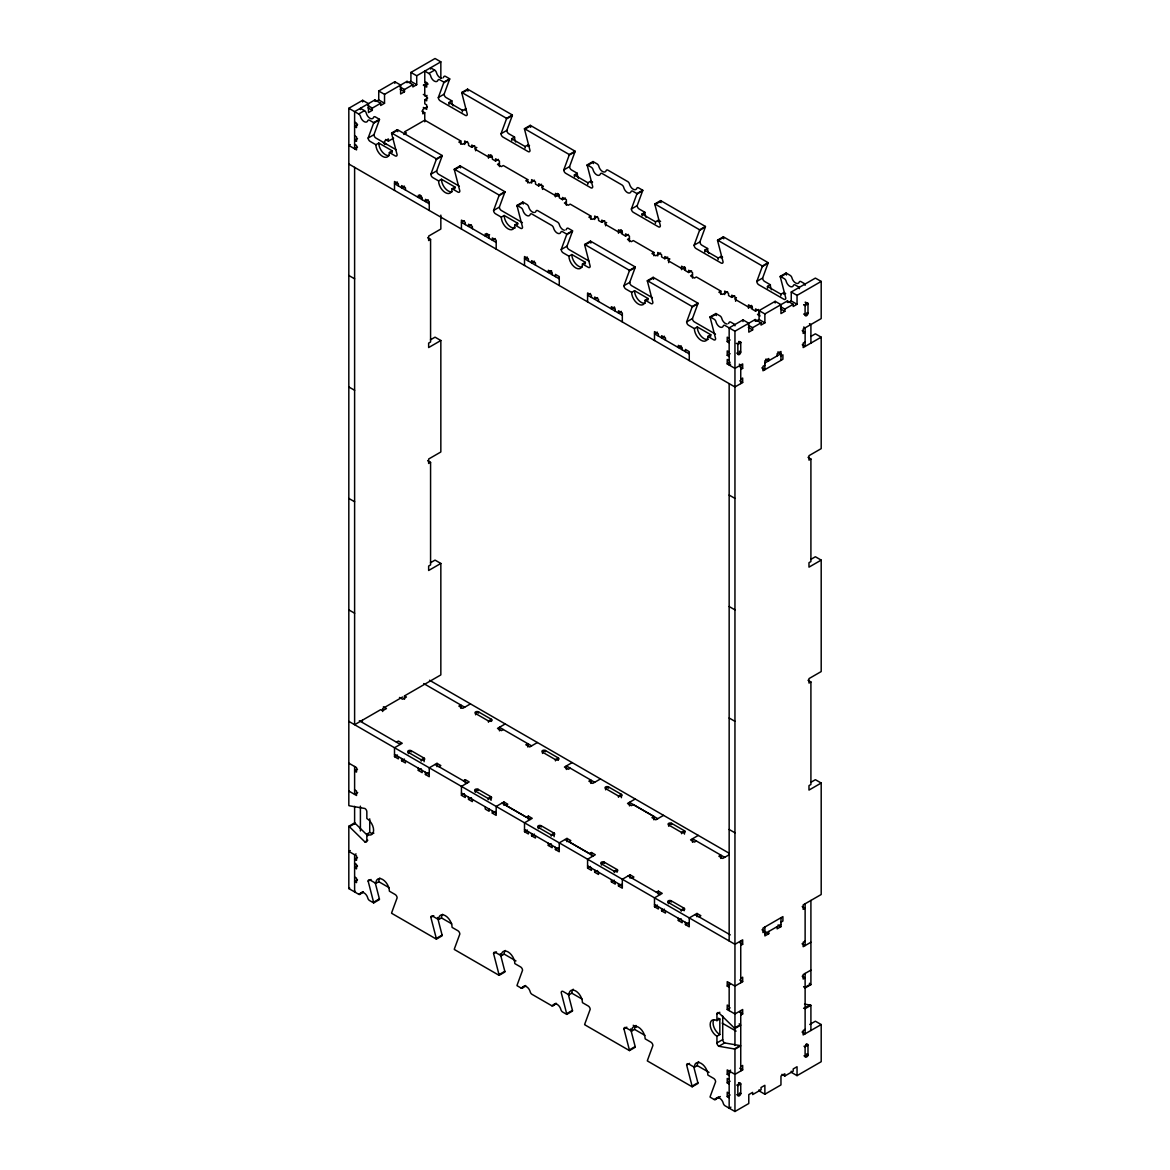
<?xml version="1.0" encoding="UTF-8"?>
<svg xmlns="http://www.w3.org/2000/svg" width="1170" height="1170" viewBox="0 0 1170 1170"><rect width="100%" height="100%" fill="white"/><g stroke="black" fill="none" stroke-linecap="round" stroke-linejoin="round"><path stroke-width="1.5" d="M375.877 144.714L378.773 143.047L392.286 150.857L389.391 152.524A9.55 5.514 60 0 1 382.634 156.429A9.55 5.514 60 0 1 375.877 144.714L370.086 141.38A2.735 1.579 60 0 1 368.155 138.031L373.596 123.23A2.735 1.579 60 0 0 373.669 122.645L379.46 119.296L375.394 116.941A2.735 1.579 60 0 0 373.566 117.38A5.455 3.159 60 0 1 369.925 118.258A5.455 3.159 60 0 1 366.283 113.183A2.735 1.579 60 0 0 364.47 110.638L360.404 108.284L360.404 109.585M368.155 138.031L373.947 134.682L379.387 119.881A2.735 1.579 60 0 0 379.46 119.296M805.121 285.319L805.121 284.017L801.055 281.663A2.735 1.579 60 0 0 799.227 282.102A5.455 3.159 60 0 1 795.6 282.979A5.455 3.159 60 0 1 791.958 277.904A2.735 1.579 60 0 0 790.13 275.359L786.064 273.005L780.273 276.354A2.735 1.579 60 0 0 780.346 277.041L785.787 298.116A2.735 1.579 60 0 1 783.856 299.227L758.76 284.749A2.735 1.579 60 0 1 756.829 281.4L762.621 278.05L768.061 263.25A2.735 1.579 60 0 0 768.134 262.665L723.352 236.808L717.561 240.142A2.735 1.579 60 0 0 717.634 240.83L723.075 261.904A2.735 1.579 60 0 1 721.144 263.031L696.048 248.537A2.735 1.579 60 0 1 694.117 245.188L699.909 241.854L705.349 227.038A2.735 1.579 60 0 0 705.422 226.453L660.626 200.596L654.834 203.931A2.735 1.579 60 0 0 654.922 204.618L660.363 225.708A2.735 1.579 60 0 1 658.432 226.819L633.321 212.326A2.735 1.579 60 0 1 631.39 208.977L637.182 205.642L642.622 190.842A2.735 1.579 60 0 0 642.71 190.242L638.63 187.902A2.735 1.579 60 0 0 636.816 188.326A5.455 3.159 60 0 1 633.175 189.204A5.455 3.159 60 0 1 629.533 184.129A2.735 1.579 60 0 0 627.72 181.584L607.99 170.206A2.735 1.579 60 0 0 606.162 170.63A5.455 3.159 60 0 1 602.521 171.507A5.455 3.159 60 0 1 598.879 166.432A2.735 1.579 60 0 0 597.066 163.888L593 161.548L587.194 164.882A2.735 1.579 60 0 0 587.281 165.57L592.722 186.659A2.735 1.579 60 0 1 590.791 187.77L565.695 173.277A2.735 1.579 60 0 1 563.764 169.928L569.556 166.593L574.982 151.793A2.735 1.579 60 0 0 575.07 151.193L530.273 125.336L524.482 128.685A2.735 1.579 60 0 0 524.569 129.358L530.01 150.447A2.735 1.579 60 0 1 528.079 151.559L502.968 137.065A2.735 1.579 60 0 1 501.038 133.731L506.829 130.382L512.27 115.581A2.735 1.579 60 0 0 512.358 114.982L467.561 89.125L461.77 92.474A2.735 1.579 60 0 0 461.858 93.161L467.283 114.236A2.735 1.579 60 0 1 465.353 115.347L440.256 100.854A2.735 1.579 60 0 1 438.326 97.52L443.766 82.719A2.735 1.579 60 0 0 443.854 82.119L449.646 78.785L445.565 76.43A2.735 1.579 60 0 0 443.752 76.869A5.455 3.159 60 0 1 443.211 77.732M438.326 97.52L444.117 94.17L449.558 79.37A2.735 1.579 60 0 0 449.646 78.785M438.589 180.926L441.485 179.259L454.998 187.054L452.103 188.736A9.55 5.514 60 0 1 445.346 192.626A9.55 5.514 60 0 1 438.589 180.926L432.798 177.577A2.735 1.579 60 0 1 430.867 174.242L436.308 159.442A2.735 1.579 60 0 0 436.381 158.842L442.172 155.508L397.391 129.651L391.599 132.985A2.735 1.579 60 0 0 391.672 133.673L397.113 154.747A2.735 1.579 60 0 1 395.182 155.873L389.391 152.524M430.867 174.242L436.659 170.893L442.099 156.093A2.735 1.579 60 0 0 442.172 155.508M501.038 133.731L506.478 118.916A2.735 1.579 60 0 0 506.566 118.331L512.358 114.982M501.301 217.137L504.197 215.47L517.71 223.265L514.815 224.933A9.55 5.514 60 0 1 508.058 228.837A9.55 5.514 60 0 1 501.301 217.137L495.51 213.788A2.735 1.579 60 0 1 493.579 210.454L499.02 195.653A2.735 1.579 60 0 0 499.107 195.054L504.899 191.719L460.103 165.847L454.311 169.197A2.735 1.579 60 0 0 454.384 169.884L459.825 190.959A2.735 1.579 60 0 1 457.894 192.07L452.103 188.736M493.579 210.454L499.371 207.105L504.811 192.304A2.735 1.579 60 0 0 504.899 191.719M563.764 169.928L569.19 155.127A2.735 1.579 60 0 0 569.278 154.542L575.07 151.193M568.942 256.186L571.837 254.519L585.351 262.314L582.455 263.996A9.55 5.514 60 0 1 575.698 267.886A9.55 5.514 60 0 1 568.942 256.186L563.15 252.837A2.735 1.579 60 0 1 561.22 249.502L566.66 234.702A2.735 1.579 60 0 0 566.733 234.102L572.525 230.768L568.459 228.413A2.735 1.579 60 0 0 566.646 228.852A5.455 3.159 60 0 1 565.9 229.876M561.22 249.502L567.011 246.153L572.452 231.353A2.735 1.579 60 0 0 572.525 230.768M631.39 208.977L636.831 194.176A2.735 1.579 60 0 0 636.919 193.591L642.71 190.242M631.654 292.398L634.549 290.716L648.063 298.525L645.167 300.193A9.55 5.514 60 0 1 638.41 304.098A9.55 5.514 60 0 1 631.654 292.398L625.862 289.048A2.735 1.579 60 0 1 623.932 285.699L629.372 270.899A2.735 1.579 60 0 0 629.46 270.314L635.251 266.965L590.455 241.108L584.664 244.457A2.735 1.579 60 0 0 584.737 245.144L590.177 266.219A2.735 1.579 60 0 1 588.247 267.33L582.455 263.996M623.932 285.699L629.723 282.365L635.164 267.564A2.735 1.579 60 0 0 635.251 266.965M694.117 245.188L699.543 230.388A2.735 1.579 60 0 0 699.631 229.803L705.422 226.453M694.38 328.609L697.276 326.927L710.79 334.737L707.894 336.404A9.55 5.514 60 0 1 701.137 340.309A9.55 5.514 60 0 1 694.38 328.609L688.574 325.26A2.735 1.579 60 0 1 686.644 321.911L692.084 307.11A2.735 1.579 60 0 0 692.172 306.525L697.963 303.176L653.167 277.319L647.376 280.668A2.735 1.579 60 0 0 647.463 281.341L652.889 302.43A2.735 1.579 60 0 1 650.959 303.542L645.167 300.193M686.644 321.911L692.45 318.576L697.876 303.776A2.735 1.579 60 0 0 697.963 303.176M756.829 281.4L762.27 266.599A2.735 1.579 60 0 0 762.343 265.999L768.134 262.665M807.666 1055.837L807.446 1056.159A2.384 1.375 -60 0 1 805.764 1057.197L805.34 1057.066A1.536 0.892 -60 0 1 805.092 1056.408L805.121 1046.828A2.047 1.185 -60 0 1 806.539 1044.342A2.047 1.185 -60 0 1 807.987 1045.176L807.987 1054.74A1.565 0.907 -60 0 1 807.666 1055.837M367.775 835.716L355.154 823.329A2.735 1.579 60 0 0 354.612 822.919L348.821 826.254A2.735 1.579 60 0 1 349.362 826.663L364.908 841.917A2.735 1.579 60 0 0 366.839 840.806L366.839 834.122A9.55 5.514 60 0 0 373.596 830.217A9.55 5.514 60 0 0 366.839 818.503L366.839 811.819A2.735 1.579 60 0 0 364.908 808.485L349.362 805.794A2.735 1.579 60 0 1 348.821 805.56L348.821 108.284L362.656 100.298L368.448 103.647L368.448 112.569L372.309 110.331L372.309 108.108L380.674 103.267L380.674 105.505L384.535 103.267L384.535 94.36L378.744 91.011L378.744 99.933L384.535 103.267M378.744 91.011L394.831 81.724L400.623 85.059L400.623 93.98L404.484 91.757L404.484 89.52L412.849 84.693L412.849 86.931L416.71 84.693L416.71 75.772L440.841 61.849L440.841 78.097M416.71 84.693L410.919 81.344L410.919 72.438L435.05 58.5L440.841 61.849M380.674 103.267L374.883 99.933L354.612 111.633L354.612 148.795L357.508 147.113M384.535 94.36L407.058 81.344L412.849 84.693M376.082 101.468L378.744 99.933M408.988 82.47L410.919 81.344M348.821 108.284L358.678 113.987L364.47 110.638M423.335 85.147L426.714 87.092L426.714 82.631L424.783 81.52L424.783 71.121L428.849 73.461L434.64 70.127A2.735 1.579 60 0 1 436.468 72.657A5.455 3.159 60 0 0 441.807 78.258M357.508 124.824L354.612 126.492L356.543 127.603L356.543 123.157L354.612 122.031M373.596 123.23L379.387 119.881M443.766 82.719L449.558 79.37M357.508 138.572L354.612 140.239L356.543 141.351L356.543 136.905L354.612 135.779M423.335 107.435L426.714 109.38L426.714 104.934L424.783 103.808L424.783 99.728L427.679 98.061M350.269 144.612L348.821 145.446L356.543 149.906L356.543 145.446L354.612 144.334M427.328 106.806L422.823 109.41L422.823 113.856L424.754 112.744L424.754 121.812M391.672 133.673L397.464 130.323A2.735 1.579 60 0 1 397.391 129.651M461.858 93.161L467.649 89.812A2.735 1.579 60 0 1 467.561 89.125M449.104 104.32A9.55 5.514 60 0 1 448.944 102.536L451.839 100.854A9.55 5.514 60 0 0 452.966 105.812M385.515 139.493L388.411 141.16L393.632 138.148M403.855 134.477L406.429 132.985L404.498 131.874L424.768 120.174L460.804 140.985L460.804 144.32M462.296 111.94A9.55 5.514 60 0 0 462.457 110.331L466.084 109.073M460.804 140.985L458.874 142.096L462.735 144.32L467.561 141.541M436.308 159.442L442.099 156.093M506.478 118.916L512.27 115.581M397.42 182.037L394.524 183.705L429.273 203.77M404.484 186.132L401.588 187.8L401.588 185.577L405.449 187.8L405.449 190.037M464.68 144.451L464.68 140.97L468.541 143.193L468.541 145.431L471.759 147.288L474.654 145.621M454.384 169.884L460.176 166.535A2.735 1.579 60 0 1 460.103 165.847M524.569 129.358L530.361 126.024A2.735 1.579 60 0 1 530.273 125.336M511.831 140.532A9.55 5.514 60 0 1 511.67 138.733L514.566 137.065A9.55 5.514 60 0 0 515.678 142.023M428.293 199.88L425.397 201.547L425.397 199.324L429.258 201.547L429.258 210.468M488.475 158.213L488.49 154.718L492.351 156.941L492.351 159.178L495.568 161.036L498.464 159.369M525.023 148.151A9.55 5.514 60 0 0 525.184 146.542L528.079 144.875L529.527 145.709M499.414 163.273L497.484 164.385L501.345 166.608L503.275 165.496L527.743 179.624L527.743 182.959M348.821 275.491L354.642 278.826M499.02 195.653L504.811 192.304M569.19 155.127L574.982 151.793M527.743 179.624L525.813 180.736L529.674 182.959L534.5 180.18M404.498 699.25L404.498 695.901L440.841 674.914L440.841 563.457L428.644 570.492L428.644 566.031L430.575 564.92L430.575 462.369L428.644 463.481L428.644 459.02L440.841 451.986L440.841 340.514L428.644 347.563L428.644 343.102L430.575 341.991L430.575 239.44L428.644 240.552L428.644 236.091L440.841 229.042L440.841 215.119M464.344 220.677L461.448 222.344L496.197 242.409M471.408 224.772L468.512 226.439L468.512 224.216L472.373 226.439L472.373 228.677M531.619 183.09L531.619 179.61L535.48 181.847L535.48 184.07L538.697 185.928L541.593 184.26M514.815 224.933L520.606 228.282A2.735 1.579 60 0 0 522.537 227.17L517.111 206.081A2.735 1.579 60 0 1 517.023 205.408L522.814 202.059L526.895 204.414A2.735 1.579 60 0 1 528.708 206.944A5.455 3.159 60 0 0 534.047 212.545M517.111 206.081L522.902 202.746A2.735 1.579 60 0 1 522.814 202.059M587.281 165.57L593.073 162.235A2.735 1.579 60 0 1 593 161.548M574.543 176.743A9.55 5.514 60 0 1 574.382 174.944L577.278 173.277A9.55 5.514 60 0 0 578.389 178.235M587.735 184.348A9.55 5.514 60 0 0 587.896 182.754L590.791 181.072L592.605 182.125M495.217 238.519L492.321 240.186L492.321 237.963L496.182 240.186L496.182 249.108M543.363 186.205A2.047 1.185 0 0 0 542.544 188.165L555.414 195.595L555.414 196.852L555.428 193.357L559.289 195.595L559.289 197.818L562.507 199.675L565.403 198.008M566.353 201.913L564.423 203.024L568.284 205.262L570.214 204.136L590.821 216.026L590.821 219.375M590.821 216.026L588.89 217.137L592.751 219.375L597.577 216.582M527.407 257.093L524.511 258.775L559.26 278.84M566.66 234.702L572.452 231.353M636.831 194.176L642.622 190.842M534.485 261.188L531.59 262.855L531.59 260.632L535.45 262.855L535.45 265.093M594.682 219.507L594.682 216.026L598.543 218.249L598.543 220.486L601.76 222.344L604.656 220.662M584.737 245.144L590.528 241.795A2.735 1.579 60 0 1 590.455 241.108M654.922 204.618L660.714 201.284A2.735 1.579 60 0 1 660.626 200.596M642.184 215.792A9.55 5.514 60 0 1 642.023 213.993L644.919 212.326A9.55 5.514 60 0 0 646.03 217.284M348.821 386.963L354.642 390.283M430.472 339.812L435.05 337.165L440.841 340.514M551.67 271.045A2.047 1.185 0 0 1 551.216 270.84L548.321 272.522L548.321 270.285L552.181 272.522L552.181 274.745M618.491 233.254L618.491 229.773L622.352 231.996L622.352 234.234L625.57 236.091L628.466 234.409M655.375 223.411A9.55 5.514 60 0 0 655.536 221.803L658.432 220.136L660.597 221.379M629.431 238.314L627.5 239.426L631.361 241.663L633.292 240.552L653.869 252.442L653.869 255.791M653.869 252.442L651.939 253.554L655.8 255.791L660.626 252.998M629.372 270.899L635.164 267.564M699.543 230.388L705.349 227.038M590.484 293.495L587.589 295.176L622.338 315.242M597.548 297.589L594.653 299.271L594.653 297.034L598.514 299.271L598.514 301.494M657.745 255.923L657.745 252.442L661.606 254.665L661.606 256.888L664.823 258.745L667.719 257.078M647.463 281.341L653.255 278.007A2.735 1.579 60 0 1 653.167 277.319M717.634 240.83L723.426 237.481A2.735 1.579 60 0 1 723.352 236.808M704.896 252.003A9.55 5.514 60 0 1 704.735 250.204L707.631 248.537A9.55 5.514 60 0 0 708.742 253.48M614.747 307.447A2.047 1.185 0 0 1 614.294 307.242L611.384 308.924L611.384 306.701L615.245 308.924L615.245 311.161M621.358 311.352L618.462 313.019L618.462 310.781L622.323 313.019L622.323 321.94M681.554 269.67L681.569 266.19L685.43 268.413L685.43 270.636L688.647 272.508L691.543 270.826M718.087 259.608A9.55 5.514 60 0 0 718.248 258.014L721.144 256.332L722.592 257.166M692.494 274.731L690.563 275.857L694.424 278.08L696.355 276.968L720.808 291.081L720.808 294.43M348.821 498.435L354.642 501.754M692.084 307.11L697.876 303.776M762.27 266.599L768.061 263.25M720.808 291.081L718.877 292.207L722.738 294.43L727.564 291.637M657.408 332.148L654.513 333.816L689.276 353.881M664.487 336.243L661.591 337.911L661.591 335.688L665.452 337.911L665.452 340.134M724.683 294.562L724.683 291.081L728.544 293.304L728.544 295.542L731.762 297.399L734.658 295.717M707.894 336.404L713.685 339.753A2.735 1.579 60 0 0 715.616 338.642L710.175 317.553A2.735 1.579 60 0 1 710.088 316.865L715.879 313.531L719.959 315.871A2.735 1.579 60 0 1 721.773 318.415A5.455 3.159 60 0 0 727.126 324.017M710.175 317.553L715.967 314.218A2.735 1.579 60 0 1 715.879 313.531M780.346 277.041L786.138 273.692A2.735 1.579 60 0 1 786.064 273.005M767.608 288.2A9.55 5.514 60 0 1 767.447 286.416L770.343 284.749A9.55 5.514 60 0 0 771.469 289.692M780.799 295.82A9.55 5.514 60 0 0 780.96 294.211L783.856 292.544L785.67 293.597M748.478 308.324L748.493 304.829L752.354 307.052L752.354 309.289L755.571 311.147L758.467 309.465M764.873 322.861L759.081 319.512L759.081 310.606L764.873 313.94L764.873 322.861L761.012 325.084L761.012 322.861L752.646 327.688L752.646 329.925L748.785 332.148L748.785 323.227L742.994 319.893L729.159 327.878L729.159 365.04L730.606 364.192M759.081 310.606L775.169 301.319L780.96 304.653L780.96 313.575L784.821 311.337L784.821 309.114L793.187 304.288L793.187 306.511L797.048 304.288L797.048 295.366L821.194 281.429L821.194 318.591L803.161 328.989L803.161 333.45L805.092 332.339L802.196 330.671M797.048 304.288L791.256 300.939L791.256 292.017L815.388 278.094L821.194 281.429M759.418 313.385L757.487 314.496L760.061 315.988M710.088 316.865L714.168 319.22A2.735 1.579 60 0 1 715.981 321.765A5.455 3.159 60 0 0 719.623 326.839A5.455 3.159 60 0 0 723.265 325.962A2.735 1.579 60 0 1 725.093 325.523L734.95 331.227L755.22 319.512L761.012 322.861M764.873 313.94L787.395 300.939L793.187 304.288M756.186 321.194L759.081 319.512M788.609 302.474L791.256 300.939M729.159 338.276L727.228 337.165L727.228 341.625L730.124 339.958M737.846 344.419L740.742 342.737L738.811 341.625M729.159 352.024L727.228 350.912L727.228 355.373L730.124 353.706M729.159 360.579L727.228 359.453L727.228 363.914L730.124 362.247M740.742 369.486L742.672 368.374L742.672 363.914L734.95 368.374L727.228 363.914M764.887 362.978L780.975 353.691L777.889 351.907M810.883 336.419L815.388 333.83L821.194 337.165L821.194 448.636L808.982 455.686L808.982 460.132L810.912 459.02L810.912 561.571L808.982 562.682L808.982 567.143L821.194 560.108L821.194 671.565L808.982 678.615L808.982 683.075L810.912 681.964L810.912 784.514L808.982 785.626L808.982 790.086L821.194 783.037L821.194 894.509L803.161 904.907L803.161 909.368L805.092 908.256L802.196 906.589M740.742 379.153L742.672 378.042L742.672 382.502L734.95 386.963L348.821 164.019M764.887 365.215L762.957 366.327L762.957 370.788L782.906 359.263L782.906 354.802L780.975 355.929M805.092 341.991L803.161 343.117L803.161 347.578L821.194 337.165M348.821 609.892L354.642 613.226M430.472 562.755L435.05 560.108L440.841 563.457M729.159 495.085L734.979 498.405M402.568 697.013L382.619 708.537L382.619 711.506M396.454 742.16L398.385 741.049L402.246 743.272L394.509 747.747L394.509 756.668L398.37 758.891L398.37 756.668M357.508 769.29L354.612 770.971L356.543 772.083L356.543 767.622L348.821 763.162M394.509 756.668L397.405 754.986M478.515 711.872L475.62 713.539L475.605 714.811M401.588 758.526L401.588 760.749L404.484 759.081M357.698 792.587L354.612 794.371L354.612 766.511M418.319 768.178L418.319 770.416L421.215 768.734M438.925 766.686L440.856 765.575L436.995 763.337L429.258 767.812L429.258 776.719L425.397 774.496L425.397 772.273M728.939 853.106L505.221 723.952L497.484 728.413L501.345 730.65L503.275 729.524M425.397 774.496L428.293 772.829M729.159 606.543L734.979 609.877M810.825 559.406L815.388 556.759L821.194 560.108M349.362 826.663L355.154 823.329M366.839 834.122L369.735 832.44A9.55 5.514 60 0 0 373.859 833.201M463.378 780.799L465.309 779.688L469.17 781.926L461.433 786.386L461.433 795.307L465.294 797.531L465.294 795.307M364.908 841.917L367.804 840.25M350.269 850.575L348.821 851.409L356.543 855.87L356.543 860.33L354.612 859.219L357.508 857.537M537.41 742.526L529.674 746.986L525.813 744.764L527.743 743.652L527.743 746.986M356.06 853.924L354.612 854.758L354.612 891.906L355.475 891.408M461.433 795.307L464.329 793.626M468.512 797.165L468.512 799.388L471.408 797.721M491.034 796.785L488.139 798.466L475.269 791.037A2.047 1.185 0 0 1 475.283 789.355A2.047 1.185 0 0 1 478.179 789.355L491.049 796.785A2.047 1.185 0 0 1 491.049 798.452A2.047 1.185 0 0 1 488.153 798.452L488.153 799.71M357.508 879.84L354.612 881.507L356.543 882.619L356.543 878.158L354.612 877.047M348.821 826.254L348.821 888.571L349.684 888.074M528.372 831.709L528.372 833.947L524.511 831.709L524.511 822.803L532.233 818.342L528.372 816.104L526.441 817.23L505.849 805.326L507.795 804.214L503.919 801.976L496.182 806.452L496.182 815.373L492.321 813.135L492.321 810.912M572.159 762.591L564.423 767.052L568.284 769.29L570.214 768.178M375.307 883.087L379.387 898.896A2.735 1.579 60 0 1 379.46 899.569L373.669 902.918A2.735 1.579 60 0 0 373.596 902.231L368.155 881.156L371.051 879.489M492.321 813.135L495.217 811.468M368.155 881.156A2.735 1.579 60 0 1 370.086 880.045L375.877 883.379L378.773 881.712A9.55 5.514 60 0 1 379.899 878.056M348.821 888.571L358.678 894.26L363.022 891.759M358.678 894.26A2.735 1.579 60 0 0 360.492 893.821L363.387 892.154M373.596 902.231L379.387 898.896M600.473 778.942L592.751 783.403L588.89 781.165L590.821 780.054L590.821 783.403M524.511 831.709L527.407 830.042M729.159 718.014L734.979 721.349M531.59 833.581L531.59 835.804L534.485 834.137M548.321 843.234L548.321 845.457L551.216 843.789M591.435 868.125L591.435 870.363L587.574 868.125L587.589 859.204L595.311 854.744L591.45 852.52L589.519 853.632L568.912 841.742L570.843 840.63L566.982 838.407L559.26 842.868L559.26 851.775L555.399 849.552L555.399 847.329M635.222 799.008L627.5 803.468L631.361 805.691L633.292 804.58L653.869 816.47L653.869 819.819M437.565 917.529L442.099 935.093A2.735 1.579 60 0 1 442.172 935.781L436.381 939.13A2.735 1.579 60 0 0 436.308 938.442L430.867 917.368L433.763 915.686M555.399 849.552L558.295 847.884M430.867 917.368A2.735 1.579 60 0 1 432.798 916.242L438.589 919.591L441.485 917.923A9.55 5.514 60 0 1 442.611 914.267M436.308 938.442L442.099 935.093M653.869 816.47L651.939 817.596L655.8 819.819L663.536 815.358M587.574 868.125L590.47 866.458M594.653 869.983L594.653 872.22L597.548 870.538M611.384 879.65L611.384 881.873L614.279 880.206M500.277 953.74L504.811 971.305A2.735 1.579 60 0 1 504.899 971.992L499.107 975.341A2.735 1.579 60 0 0 499.02 974.654L493.579 953.565L496.475 951.897M631.99 878.158L633.921 877.032L630.06 874.809L622.323 879.27L622.323 888.191L618.462 885.968L618.462 883.73M698.3 835.409L690.563 839.884L694.424 842.107L696.355 840.996M618.462 885.968L621.358 884.286M493.579 953.565A2.735 1.579 60 0 1 495.51 952.453L501.301 955.802L504.197 954.12A9.55 5.514 60 0 1 505.323 950.464M729.159 829.486L734.979 832.806M810.825 782.335L815.388 779.703L821.194 783.037M499.02 974.654L504.811 971.305M656.443 892.271L658.374 891.16L662.235 893.383L654.498 897.858L654.498 906.765L658.359 909.002L658.359 906.765M729.027 854.831L722.738 858.458L718.877 856.235L720.808 855.109L720.808 858.458M654.498 906.765L657.394 905.097M501.301 955.802A9.55 5.514 60 0 1 508.058 951.897A9.55 5.514 60 0 1 514.815 963.597L520.606 966.946A2.735 1.579 60 0 1 522.537 970.296L517.111 985.096A2.735 1.579 60 0 0 517.023 985.681L521.103 988.036L525.447 985.52M521.103 988.036A2.735 1.579 60 0 0 522.917 987.597L525.813 985.93M661.591 908.622L661.591 910.86L664.487 909.192M678.322 918.289L678.322 920.512L681.218 918.845M698.929 916.797L700.859 915.686L696.998 913.448L689.262 917.923L689.262 926.83L685.401 924.607L685.401 922.369M685.401 924.607L688.296 922.94M568.371 994.544L572.452 1010.353A2.735 1.579 60 0 1 572.525 1011.041L566.733 1014.39A2.735 1.579 60 0 0 566.66 1013.703L561.22 992.613A2.735 1.579 60 0 1 563.15 991.502L568.942 994.851L571.837 993.184A9.55 5.514 60 0 1 573.241 989.22M522.917 987.597A5.455 3.159 60 0 1 526.558 986.734A5.455 3.159 60 0 1 530.2 991.794A2.735 1.579 60 0 0 532.014 994.339L551.743 1005.732L556.086 1003.216M551.743 1005.732A2.735 1.579 60 0 0 553.571 1005.293L556.467 1003.626M566.66 1013.703L572.452 1010.353M740.742 945.418L742.672 944.292L742.672 939.832L734.95 944.292L348.821 721.363M780.975 922.179L782.906 921.068L782.906 916.607L762.957 928.132L762.957 932.592L764.887 931.466L761.992 929.799M764.887 933.704L780.975 924.417M768.748 931.466L768.748 933.704L764.887 935.927L764.887 927.006M780.975 917.719L780.975 926.64L777.114 928.863L777.114 926.64M630.63 1029L635.164 1046.565A2.735 1.579 60 0 1 635.251 1047.252L629.46 1050.587A2.735 1.579 60 0 0 629.372 1049.914L623.932 1028.825L626.827 1027.158M623.932 1028.825A2.735 1.579 60 0 1 625.862 1027.713L631.654 1031.062L634.549 1029.381A9.55 5.514 60 0 1 635.968 1025.432M740.742 978.295L742.672 977.184L742.672 981.645L734.95 986.105L727.228 981.645L727.228 986.105L730.124 984.423M805.092 941.133L803.161 942.259L803.161 946.72L810.912 942.245M629.372 1049.914L635.164 1046.565M718.863 1046.272L724.654 1042.923L740.186 1045.614A2.735 1.579 60 0 1 740.742 1045.848L734.95 1049.197A2.735 1.579 60 0 0 734.394 1048.963L718.863 1046.272A2.735 1.579 60 0 1 716.932 1042.923L716.932 1036.24A9.55 5.514 60 0 1 710.175 1024.54A9.55 5.514 60 0 1 716.932 1020.635L716.932 1013.951L719.828 1012.269M729.159 1006.156L727.228 1005.045L727.228 1009.505L730.124 1007.838M716.932 1020.635L719.828 1018.968L719.828 1034.572L716.932 1036.24M810.912 970.106L803.161 974.581L803.161 979.041L805.092 977.93L802.196 976.248M740.742 1015.077L742.672 1013.966L742.672 1009.505L734.95 1013.966L727.228 1009.505M734.394 1028.079L740.186 1024.744A2.735 1.579 60 0 0 740.742 1025.154L734.95 1028.488A2.735 1.579 60 0 1 734.394 1028.079L718.863 1012.84A2.735 1.579 60 0 0 716.932 1013.951M804.58 987.568L810.371 984.219A2.735 1.579 60 0 0 810.912 984.628L805.121 987.977A2.735 1.579 60 0 1 804.58 987.568L803.6 986.617M716.932 1042.923L722.724 1039.589L722.724 1016.043M693.795 1066.967L697.876 1082.776A2.735 1.579 60 0 1 697.963 1083.464L692.172 1086.798A2.735 1.579 60 0 0 692.084 1086.111L686.644 1065.036L689.539 1063.369M686.644 1065.036A2.735 1.579 60 0 1 688.574 1063.925L694.38 1067.259L697.276 1065.592A9.55 5.514 60 0 1 698.68 1061.643M734.394 1048.963L740.186 1045.614M803.6 1008.277L810.371 1005.103A2.735 1.579 60 0 1 810.912 1005.337L810.912 1030.477M810.912 1005.337L805.121 1008.672A2.735 1.579 60 0 0 804.58 1008.452M692.084 1086.111L697.876 1082.776M730.606 1070.17L729.159 1071.003L729.159 1108.151L730.884 1107.156M809.757 1024.467L815.388 1021.205L821.194 1024.554L821.194 1061.716L797.048 1075.639L791.256 1072.305L791.256 1071.194M740.742 1066.543L742.672 1065.431L742.672 1069.892L734.95 1074.338L727.228 1069.892L727.228 1074.338L730.124 1072.671M805.092 1029.381L803.161 1030.507L803.161 1034.953L821.194 1024.554M729.159 1079.544L727.228 1078.433L727.228 1082.893L730.124 1081.212M694.38 1067.259A9.55 5.514 60 0 1 701.137 1063.369A9.55 5.514 60 0 1 707.894 1075.069L713.685 1078.418A2.735 1.579 60 0 1 715.616 1081.753L710.175 1096.553A2.735 1.579 60 0 0 710.088 1097.153L714.168 1099.493L718.512 1096.992M714.168 1099.493A2.735 1.579 60 0 0 715.981 1099.069L720.325 1096.553M729.159 1093.292L727.228 1092.18L727.228 1096.641L730.124 1094.959M737.846 1094.959L740.742 1093.292M805.121 1056.115L808.017 1054.448M781.926 1074.338L784.821 1076.02L793.187 1071.179L793.187 1068.956L797.048 1066.733L797.048 1075.639M715.981 1099.069A5.455 3.159 60 0 1 719.623 1098.191A5.455 3.159 60 0 1 723.265 1103.266A2.735 1.579 60 0 0 725.093 1105.811L734.95 1111.5L748.785 1103.515L748.785 1094.593L752.646 1092.37L752.646 1094.593L761.1 1089.723L761.012 1087.53L764.873 1085.307L764.873 1094.228L759.081 1090.879L759.081 1089.767M764.873 1094.228L780.96 1084.941L780.96 1076.02L784.821 1073.782L784.821 1076.02M804.536 1004.094L810.371 1005.103M434.64 70.127L430.575 67.772L430.575 69.074M443.854 82.119L439.774 79.779A2.735 1.579 60 0 0 437.96 80.204A5.455 3.159 60 0 1 434.319 81.081A5.455 3.159 60 0 1 430.677 76.006A2.735 1.579 60 0 0 428.849 73.461M461.77 92.474L506.566 118.331M524.482 128.685L569.278 154.542M587.194 164.882L591.274 167.237A2.735 1.579 60 0 1 593.088 169.782A5.455 3.159 60 0 0 596.729 174.856A5.455 3.159 60 0 0 600.371 173.979A2.735 1.579 60 0 1 602.199 173.54L621.928 184.933A2.735 1.579 60 0 1 623.742 187.478A5.455 3.159 60 0 0 627.383 192.553A5.455 3.159 60 0 0 631.025 191.675A2.735 1.579 60 0 1 632.838 191.236L636.919 193.591M654.834 203.931L699.631 229.803M717.561 240.142L762.343 265.999M780.273 276.354L784.339 278.709A2.735 1.579 60 0 1 786.167 281.239A5.455 3.159 60 0 0 789.808 286.314A5.455 3.159 60 0 0 793.435 285.451A2.735 1.579 60 0 1 795.264 285.012L799.329 287.367L799.329 288.668M410.919 72.438L416.71 75.772M791.256 292.017L797.048 295.366M425.119 82.587L427.65 84.05M805.823 302.386L807.987 303.644L807.987 313.209A2.047 1.185 -60 0 1 806.539 315.71A2.047 1.185 -60 0 1 805.092 314.876L803.673 314.028M424.783 82.631L427.679 84.313M805.121 302.226L808.017 303.893L805.121 305.575L803.673 304.726M451.839 100.854L446.048 97.52A2.735 1.579 60 0 1 444.117 94.17M514.566 137.065L508.76 133.731A2.735 1.579 60 0 1 506.829 130.382M577.278 173.277L571.486 169.928A2.735 1.579 60 0 1 569.556 166.593M644.919 212.326L639.127 208.977A2.735 1.579 60 0 1 637.182 205.642M707.631 248.537L701.839 245.188A2.735 1.579 60 0 1 699.909 241.854M770.343 284.749L764.551 281.4A2.735 1.579 60 0 1 762.621 278.05M423.672 85.088L424.754 85.717L424.754 95.282A2.047 1.185 -60 0 0 425.514 96.32A2.047 1.185 -60 0 0 426.991 95.384M804.009 304.683L805.092 305.311L805.092 314.876L808.017 313.18L806.905 312.58M448.944 102.536L462.457 110.331M511.67 138.733L525.184 146.542M574.382 174.944L587.896 182.754M642.023 213.993L655.536 221.803M704.735 250.204L718.248 258.014M767.447 286.416L780.96 294.211M423.335 94.434L426.714 96.379L426.714 100.839L424.783 99.728M400.14 87.019L404.484 89.52M780.478 306.613L784.821 309.114M809.464 323.68L810.912 324.514L810.912 343.102M400.14 89.242L404.484 91.757M780.478 308.836L784.821 311.337M803.673 327.03L805.121 327.863L805.121 346.437L802.269 344.784M421.858 111.077L424.754 112.744M490.566 154.82L491.371 157.38M557.505 193.459L558.309 193.927A2.047 1.185 0 0 1 558.646 194.191M620.583 229.861L621.387 230.329A2.047 1.185 0 0 1 621.826 230.695M367.965 105.593L372.309 108.108M748.303 325.187L752.646 327.688M367.965 107.83L372.309 110.331M748.303 327.41L752.646 329.925M373.669 122.645L369.603 120.291A2.735 1.579 60 0 0 367.775 120.729A5.455 3.159 60 0 1 364.133 121.592A5.455 3.159 60 0 1 360.492 116.517A2.735 1.579 60 0 0 358.678 113.987M391.599 132.985L436.381 158.842M454.311 169.197L499.107 195.054M517.023 205.408L521.103 207.748A2.735 1.579 60 0 1 522.917 210.293A5.455 3.159 60 0 0 526.558 215.368A5.455 3.159 60 0 0 530.2 214.49A2.735 1.579 60 0 1 532.014 214.066L551.743 225.444A2.735 1.579 60 0 1 553.571 227.989A5.455 3.159 60 0 0 557.212 233.064A5.455 3.159 60 0 0 560.854 232.186A2.735 1.579 60 0 1 562.668 231.762L566.733 234.102M584.664 244.457L629.46 270.314M647.376 280.668L692.172 306.525M738.928 341.421L740.742 342.459L740.742 352.024A2.047 1.185 -60 0 1 739.294 354.539A2.047 1.185 -60 0 1 737.846 353.706L736.764 353.077M765.853 359.088L768.748 360.755L768.748 358.517L764.887 360.755L764.887 369.676L761.802 367.892M356.411 123.918L357.508 124.546M736.398 343.307L737.846 344.141L737.846 353.706L740.742 352.024L739.294 351.19M395.913 149.599L375.877 138.031A2.735 1.579 60 0 1 373.947 134.682M459.342 186.22L438.589 174.242A2.735 1.579 60 0 1 436.659 170.893M522.42 222.636L501.301 210.454A2.735 1.579 60 0 1 499.371 207.105M588.978 261.056L568.942 249.502A2.735 1.579 60 0 1 567.011 246.153M652.407 297.692L631.654 285.699A2.735 1.579 60 0 1 629.723 282.365M715.484 334.108L694.38 321.911A2.735 1.579 60 0 1 692.45 318.576M383.394 142.725L386.48 144.51M727.228 341.625L729.159 342.737M727.228 355.373L729.159 356.484M739.294 364.192L740.742 365.04L740.742 383.614M739.776 366.707L742.672 368.374M419.62 194.849L420.425 195.317M486.544 233.488L487.349 233.956M739.776 380.82L742.672 382.502M427.679 237.759L430.575 239.44M808.017 457.353L810.912 459.02M427.679 460.702L430.575 462.369M808.017 680.282L810.912 681.964M429.507 680.238L470.472 703.887L462.735 708.347L458.874 706.124L460.804 705.013L460.804 708.347M470.457 703.887L505.206 723.952M488.475 722.241L488.475 720.983L491.385 719.301A2.047 1.185 0 0 1 491.371 720.983A2.047 1.185 0 0 1 488.475 720.983L475.605 713.554A2.047 1.185 0 0 1 475.605 711.886A2.047 1.185 0 0 1 478.501 711.886L491.385 719.301L491.371 721.407M423.716 683.572L464.68 707.236M531.619 745.875L499.429 727.287L499.429 730.855M594.682 782.277L566.368 765.941L566.368 769.494M657.745 818.693L629.431 802.342L629.431 805.911M724.683 857.332L692.508 838.758L692.508 842.327M404.498 695.901L406.429 697.013L402.568 699.25L399.482 697.466M778.079 924.973L780.975 926.64M802.035 943.795L805.121 945.579L805.121 903.781M383.394 706.753L386.48 708.537L382.619 710.76L380.689 709.649L354.612 724.713L354.612 167.368M765.853 932.022L768.748 933.704M359.336 720.749L400.301 744.398M435.05 764.463L467.225 783.037M501.974 803.103L530.303 819.453M565.052 839.519L593.365 855.87M628.115 875.935L660.289 894.509M695.053 914.574L730.27 934.888M739.776 942.625L742.672 944.292M394.524 754.431L429.273 774.481M461.448 793.07L496.197 813.135M524.511 829.486L559.26 849.552M587.589 865.888L622.338 885.953M654.513 904.527L689.276 924.592M401.588 760.749L405.449 762.972L405.449 760.749M418.319 770.416L422.18 772.639L422.18 770.416M468.512 799.388L472.373 801.625L472.373 799.388M531.59 835.804L535.45 838.027L535.45 835.804M548.321 845.457L552.181 847.694L552.181 845.457M594.653 872.22L598.514 874.443L598.514 872.22M611.384 881.873L615.245 884.11L615.245 881.873M661.591 910.86L665.452 913.083L665.452 910.86M678.322 920.512L682.183 922.75L682.183 920.512M739.776 979.963L742.672 981.645M727.228 986.105L729.159 987.217M802.035 1032.042L805.121 1033.827L805.121 973.455M806.188 1044.137L807.987 1045.176L805.121 1046.828L804.009 1046.229M354.612 789.911L356.543 791.037L356.543 795.498L348.821 791.037M739.776 1012.299L742.672 1013.966M806.539 1053.907L807.987 1054.74M804.009 1055.793L805.092 1056.408M722.183 1023.106L736.091 1031.121M739.776 1068.21L742.672 1069.892M727.228 1074.338L729.159 1075.464M738.562 1082.747L740.742 1084.005L740.742 1093.57A1.565 0.907 -60 0 1 740.405 1094.667L740.2 1094.988A2.384 1.375 -60 0 1 738.519 1096.027L738.094 1095.88A1.536 0.892 -60 0 1 737.846 1095.237L737.846 1085.672A2.047 1.185 -60 0 1 739.294 1083.171A2.047 1.185 -60 0 1 740.742 1084.005L737.846 1085.672L736.764 1085.043M354.612 863.299L356.543 864.411L356.543 868.871L354.612 867.76L357.508 866.092L356.411 865.464M633.233 1025.271L636.363 1027.084M378.773 881.712L389.098 887.679M441.485 917.923L451.825 923.89M504.197 954.12L515.97 960.921M571.837 993.184L582.177 999.136M634.549 1029.381L644.889 1035.348M697.276 1065.592L709.035 1072.378M727.228 1082.893L729.159 1084.005M739.659 1092.941L740.742 1093.57M736.764 1094.608L737.846 1095.237M727.228 1096.641L729.159 1097.753M373.669 902.918L369.603 900.564A2.735 1.579 60 0 1 367.775 898.033A5.455 3.159 60 0 0 364.133 892.959A5.455 3.159 60 0 0 360.492 893.821M436.381 939.13L391.599 913.273A2.735 1.579 60 0 1 391.672 912.673L397.113 897.873A2.735 1.579 60 0 0 395.182 894.523L389.391 891.189A9.55 5.514 60 0 0 382.634 879.474A9.55 5.514 60 0 0 375.877 883.379M499.107 975.341L454.311 949.47A2.735 1.579 60 0 1 454.384 948.885L459.825 934.084A2.735 1.579 60 0 0 457.894 930.735L452.103 927.4A9.55 5.514 60 0 0 445.346 915.686A9.55 5.514 60 0 0 438.589 919.591M566.733 1014.39L562.668 1012.035A2.735 1.579 60 0 1 560.854 1009.491A5.455 3.159 60 0 0 557.212 1004.416A5.455 3.159 60 0 0 553.571 1005.293M629.46 1050.587L584.664 1024.73A2.735 1.579 60 0 1 584.737 1024.145L590.177 1009.344A2.735 1.579 60 0 0 588.247 1005.995L582.455 1002.646A9.55 5.514 60 0 0 575.698 990.946A9.55 5.514 60 0 0 568.942 994.851M692.172 1086.798L647.376 1060.941A2.735 1.579 60 0 1 647.463 1060.356L652.889 1045.556A2.735 1.579 60 0 0 650.959 1042.207L645.167 1038.858A9.55 5.514 60 0 0 638.41 1027.158A9.55 5.514 60 0 0 631.654 1031.062M809.391 983.268L810.371 984.219M739.221 1023.779L740.186 1024.744M786.138 273.692L786.474 275.008M723.426 237.481L723.762 238.797M715.967 314.218L716.303 315.534M660.714 201.284L661.05 202.6M653.255 278.007L653.591 279.323M593.073 162.235L593.409 163.551M590.528 241.795L590.879 243.111M530.361 126.024L530.697 127.34M522.902 202.746L523.239 204.063M467.649 89.812L467.985 91.128M460.176 166.535L460.527 167.851M397.464 130.323L397.8 131.64M810.912 900.432L810.912 984.628M787.395 300.939L787.395 302.474M780.975 360.375L780.975 351.468L777.114 353.691L777.114 355.929M775.169 301.319L775.169 302.986M759.432 315.461L759.432 311.147L755.571 308.909L755.571 311.147M755.22 319.512L755.22 321.194M751.389 305.385L751.389 308.734M742.994 319.893L742.994 321.56M740.742 940.958L740.742 982.756M740.742 1010.617L740.742 1071.003M735.608 301.304L735.623 297.399L731.762 295.162L731.762 297.399M734.95 325.83L734.95 324.529L730.884 322.189A2.735 1.579 60 0 0 729.056 322.613A5.455 3.159 60 0 1 728.515 323.476M734.95 331.227L734.95 1045.454M734.95 1049.197L734.95 1111.5M729.159 383.614L729.159 940.958M729.159 982.756L729.159 1010.617M696.998 913.448L696.998 916.797M692.508 278.08L692.508 272.493L688.647 270.27L688.647 272.508M689.262 360.579L689.262 351.658L685.401 349.435L685.401 351.658M684.465 266.745L684.465 270.08M684.465 834.108L684.465 830.773L671.58 823.344A2.047 1.185 0 0 0 668.684 823.344A2.047 1.185 0 0 0 668.684 825.025L668.684 826.269M684.128 910.757L684.128 908.242L671.244 900.827A2.047 1.185 0 0 0 668.362 900.812A2.047 1.185 0 0 0 668.362 902.494L668.362 903.737M682.183 349.801L682.183 347.578L678.322 345.34L678.322 347.578L681.218 345.896L681.232 347.139M681.554 833.698L681.554 832.455L668.684 825.025L671.595 823.344L671.58 824.601M681.232 911.181L681.232 909.924L684.114 908.256A2.047 1.185 0 0 1 684.128 909.924A2.047 1.185 0 0 1 681.232 909.924L668.348 902.494L671.244 900.827L671.258 902.07M668.684 262.665L668.684 258.745L664.823 256.522L664.823 258.745M658.359 336.053L658.359 333.83L654.498 331.593L654.498 340.514M658.374 891.16L658.374 894.494M630.06 874.809L630.06 878.158M629.431 241.663L629.431 236.091L625.57 233.854L625.57 236.091M621.387 230.329L621.387 233.678M621.387 797.706L621.387 794.357L608.517 786.927A2.047 1.185 0 0 0 605.621 786.927A2.047 1.185 0 0 0 605.621 788.595L605.621 789.852M618.491 797.282L618.491 796.024L621.387 794.357A2.047 1.185 0 0 1 621.387 796.024A2.047 1.185 0 0 1 618.491 796.024L605.621 788.595L608.517 786.927L608.517 788.185M617.19 872.118L617.19 869.602L604.305 862.188A2.047 1.185 0 0 0 601.424 862.173A2.047 1.185 0 0 0 601.424 863.84L601.424 865.098M614.294 307.242L614.294 308.5M614.294 872.528L614.294 871.284L617.175 869.617A2.047 1.185 0 0 1 617.19 871.284A2.047 1.185 0 0 1 614.294 871.284L601.409 863.855L604.305 862.188L604.32 863.431M605.621 225.825L605.621 222.344L601.76 220.106L601.76 222.344M591.435 297.414L591.435 295.176L587.574 292.953L587.574 301.875M591.45 852.52L591.45 855.855M566.982 838.407L566.982 841.742M566.368 205.247L566.368 199.675L562.507 197.452L562.507 199.675M559.26 285.524L559.26 276.603L555.399 274.38L555.399 276.603M558.309 193.927L558.309 196.019M558.309 760.047L558.309 757.955L545.439 750.526A2.047 1.185 0 0 0 542.544 750.526A2.047 1.185 0 0 0 542.544 752.193L542.544 753.451M555.414 760.88L555.414 759.622L542.544 752.193L545.454 750.511L545.439 751.783M554.112 836.769L554.112 833.201L541.242 825.771A2.047 1.185 0 0 0 538.346 825.771A2.047 1.185 0 0 0 538.346 827.439L538.346 828.696M551.216 270.84L551.216 272.098M551.216 836.126L551.216 834.868L538.346 827.439L541.242 825.771L541.242 827.029M542.544 189.423L542.558 185.928L538.697 183.705L538.697 185.928M528.372 260.998L528.372 258.775L524.511 256.537L524.511 265.458M528.372 816.104L528.372 819.453M503.919 801.976L503.919 805.326M499.429 166.608L499.429 161.036L495.568 158.798L495.568 161.036M491.049 796.785L491.034 800.353M489.104 238.329L489.104 236.106L485.243 233.868L485.243 236.106L488.139 234.439L488.153 235.682M489.104 809.055L489.104 811.278L485.243 809.055L485.243 806.817M478.501 711.886L478.501 713.13M478.179 790.598L478.179 789.355L475.269 791.037L475.283 792.28M475.605 150.784L475.62 147.288L471.759 145.051L471.759 147.288M465.294 224.581L465.294 222.358L461.433 220.121L461.433 229.042M465.309 779.688L465.309 783.037M436.995 763.337L436.995 766.686M424.11 761.714L424.125 758.145L411.24 750.716A2.047 1.185 0 0 0 408.359 750.716A2.047 1.185 0 0 0 408.359 752.383L408.359 753.641M422.18 199.69L422.18 197.467L418.319 195.229L418.319 197.467L421.215 195.785L421.229 197.043M421.229 761.07L421.229 759.813L424.11 758.145A2.047 1.185 0 0 1 424.125 759.813A2.047 1.185 0 0 1 421.229 759.813L408.345 752.383L411.24 750.716L411.255 751.959M407.058 81.344L407.058 82.748M398.37 185.942L398.37 183.719L394.509 181.482L394.509 190.403M394.831 81.724L394.831 83.392M388.411 141.16L388.411 138.938L384.55 141.16L384.55 144.51M374.883 99.933L374.883 101.322M369.735 818.854L369.735 832.44M362.656 100.298L362.656 101.965M362.334 720.252L362.334 721.641M360.404 806.145L360.404 830.978M354.612 806.349L354.612 824.089M805.092 305.311A1.536 0.892 -60 0 1 805.34 304.375L805.764 303.747A2.384 1.375 -60 0 1 807.446 302.854L807.666 302.928A1.565 0.907 -60 0 1 808.002 303.63M737.846 344.141A1.536 0.892 -60 0 1 738.094 343.205L738.504 342.576A2.384 1.375 -60 0 1 740.2 341.684L740.405 341.757A1.565 0.907 -60 0 1 740.742 342.459M424.754 85.717A1.536 0.892 -60 0 1 425.002 84.796L425.412 84.152A2.384 1.375 -60 0 1 427.108 83.26L427.313 83.333A1.565 0.907 -60 0 1 427.65 83.918M783.856 292.544A9.55 5.514 60 0 1 783.695 294.153M721.144 256.332A9.55 5.514 60 0 1 720.983 257.941M658.432 220.136A9.55 5.514 60 0 1 658.271 221.73M590.791 181.072A9.55 5.514 60 0 1 590.631 182.681M528.079 144.875A9.55 5.514 60 0 1 527.919 146.469M465.353 108.664A9.55 5.514 60 0 1 465.192 110.273M621.972 231.046A2.047 1.185 0 0 1 620.817 232.23A2.047 1.185 0 0 1 618.491 231.996L605.621 224.567A2.047 1.185 0 0 1 605.109 223.397A2.047 1.185 0 0 1 606.645 222.578M724.654 1042.923A2.735 1.579 60 0 1 722.724 1039.589M719.828 1034.572A9.55 5.514 60 0 1 713.817 1019.728M718.351 1018.309A9.55 5.514 60 0 1 719.828 1018.968M535.056 212.311A5.455 3.159 60 0 0 535.992 211.156A2.735 1.579 60 0 1 537.805 210.717L557.534 222.11A2.735 1.579 60 0 1 559.362 224.64A5.455 3.159 60 0 0 564.423 230.227M389.054 155.639A9.55 5.514 60 0 1 382.224 151.851A9.55 5.514 60 0 1 378.773 143.047M392.286 150.857A9.55 5.514 60 0 1 392.125 152.451M452.176 191.778A9.55 5.514 60 0 1 445.156 188.311A9.55 5.514 60 0 1 441.485 179.259M454.998 187.054A9.55 5.514 60 0 1 454.837 188.662M515.283 227.858A9.55 5.514 60 0 1 508.087 224.772A9.55 5.514 60 0 1 504.197 215.47M517.71 223.265A9.55 5.514 60 0 1 517.549 224.874M582.119 267.111A9.55 5.514 60 0 1 575.289 263.308A9.55 5.514 60 0 1 571.837 254.519M585.351 262.314A9.55 5.514 60 0 1 585.19 263.923M645.24 303.235A9.55 5.514 60 0 1 638.22 299.783A9.55 5.514 60 0 1 634.549 290.716M648.063 298.525A9.55 5.514 60 0 1 647.902 300.134M708.347 339.329A9.55 5.514 60 0 1 701.152 336.243A9.55 5.514 60 0 1 697.276 326.927M710.79 334.737A9.55 5.514 60 0 1 710.629 336.331M489.601 234.775A2.047 1.185 0 0 1 488.446 234.556M491.371 155.288A2.047 1.185 0 0 1 491.371 156.955A2.047 1.185 0 0 1 488.475 156.955L475.605 149.526A2.047 1.185 0 0 1 475.122 148.297A2.047 1.185 0 0 1 476.848 147.508M558.909 194.761A2.047 1.185 0 0 1 557.637 195.858A2.047 1.185 0 0 1 555.414 195.595M685.006 267.345A2.047 1.185 0 0 1 683.967 268.632A2.047 1.185 0 0 1 681.554 268.427L668.684 260.983A2.047 1.185 0 0 1 668.202 259.755A2.047 1.185 0 0 1 669.913 258.98M751.93 305.984A2.047 1.185 0 0 1 750.906 307.271A2.047 1.185 0 0 1 748.478 307.067L735.608 299.637A2.047 1.185 0 0 1 736.427 297.663M558.324 757.941L555.428 759.622A2.047 1.185 0 0 0 558.309 759.622A2.047 1.185 0 0 0 558.309 757.955M554.112 833.201L551.216 834.868A2.047 1.185 0 0 0 554.112 834.868A2.047 1.185 0 0 0 554.112 833.201M684.465 830.773L681.569 832.44A2.047 1.185 0 0 0 684.45 832.455A2.047 1.185 0 0 0 684.45 830.773"/></g></svg>
